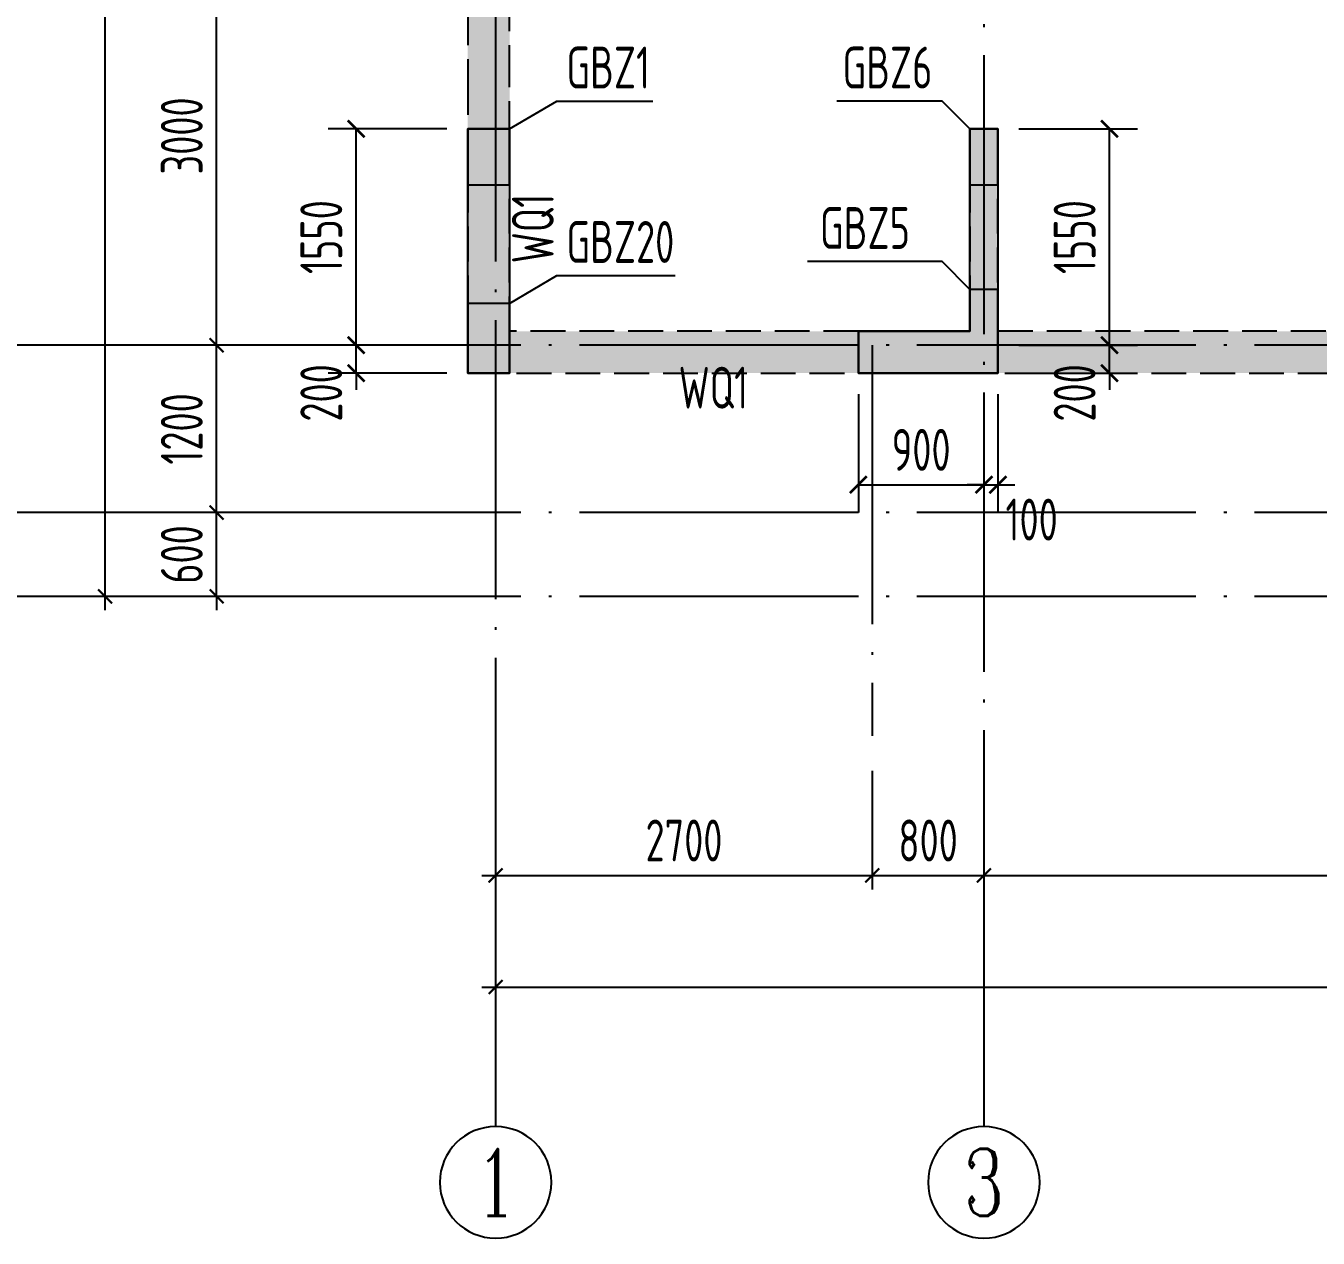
# Model space of a CAD drawing. Extents: x -668857 to 154266, y -275694 to 291306.
# Drawn here: x -343110 to -333847, y 198845 to 207534 of the extents above; entities that cross this region are included whole.
import ezdxf
from ezdxf.enums import TextEntityAlignment as Align

# ---------------------------------------------------------------- set-up
doc = ezdxf.new("R2010")
doc.units = 0
doc.header["$LTSCALE"] = 1000
doc.linetypes.add('DASH', pattern=[0.35, 0.25, -0.1])
doc.linetypes.add('DOTE', pattern=[2.42, 2, -0.2, 0.02, -0.2])
doc.layers.get('0').update_dxf_attribs({"linetype": 'CONTINUOUS'})
doc.layers.get('DEFPOINTS').update_dxf_attribs({"linetype": 'CONTINUOUS'})
for name, color, linetype in [('A-AXIS', 1, 'CONTINUOUS'), ('A-DOTE', 10, 'DOTE'), ('AXIS_NUM', 7, 'CONTINUOUS'), ('COLU_DE_TEXT', 7, 'CONTINUOUS'), ('LABEL', 1, 'CONTINUOUS'), ('S-Q墙填充', 252, 'CONTINUOUS'), ('S-Q墙实线', 6, 'CONTINUOUS'), ('S-Q墙标注', 3, 'CONTINUOUS'), ('S-Q墙虚线', 6, 'DASH'), ('S-X详图填充', 252, 'CONTINUOUS'), ('S-X详图实线', 4, 'CONTINUOUS'), ('S-Y一般标注', 3, 'CONTINUOUS')]:
    doc.layers.add(name, color=color, linetype=linetype)
doc.styles.add('TSSD_Axis', font='complex.shx', dxfattribs={"width": 0.7, "bigfont": 'hztxt.shx'})
doc.styles.add('TSSD_DIMENSION', font='Tssdeng.shx', dxfattribs={"width": 0.7, "bigfont": 'tssdchn.shx'})
doc.styles.add('TSSD_REIN', font='tssdeng.shx', dxfattribs={"width": 0.7, "height": 300, "bigfont": 'tssdchn.shx'})
doc.styles.add('结构文字', font='zstxt.shx', dxfattribs={"width": 0.7, "bigfont": 'zshz.shx'})
doc.dimstyles.new('STRUCK', dxfattribs={"dimtxt": 400, "dimasz": 121, "dimexe": 200, "dimexo": 150, "dimgap": 115, "dimtad": 1, "dimdec": 0, "dimdsep": 46, "dimtxsty": '结构文字', "dimblk": 'ARCHTICK', "dimcen": 400, "dimclrd": 3, "dimclre": 3, "dimclrt": 7, "dimadec": 0, "dimazin": 0, "dimtfac": 1, "dimtdec": 0, "dimtix": 1, "dimtmove": 2, "dimatfit": 3, "dimldrblk": '_DIMX', "dimfxl": 0, "dimtolj": 1, "dimtzin": 0, "dimarcsym": 0})
doc.dimstyles.new('TSSD_100_100', dxfattribs={"dimtxt": 300, "dimasz": 100, "dimexe": 100, "dimexo": 250, "dimgap": 100, "dimtad": 1, "dimdec": 0, "dimzin": 0, "dimdsep": 46, "dimtxsty": 'TSSD_DIMENSION', "dimblk": 'ARCHTICK', "dimcen": 0, "dimdle": 100, "dimclrt": 7, "dimadec": 0, "dimazin": 0, "dimtfac": 1, "dimtdec": 0, "dimtix": 1, "dimtmove": 2, "dimatfit": 3, "dimldrblk": 'ARCHTICK', "dimfxl": 0, "dimtolj": 1, "dimtzin": 0, "dimarcsym": 0})

# ---------------------------------------------------------------- blocks, each defined once
blk = doc.blocks.new('_ArchTick')
at = {"color": 0, "linetype": 'ByBlock', "const_width": 0.15}
blk.add_lwpolyline([(-0.5, -0.5), (0.5, 0.5)], dxfattribs=at)
blk = doc.blocks.new('*D100')
at = {"layer": 'DEFPOINTS', "color": 0}
for p in [(2600, 5200), (3600, 5200), (3600, 4600)]:
    blk.add_point(p, dxfattribs=at)
at = {"layer": 'S-Y一般标注', "color": 0, "lineweight": -2}
for p, q in [((2600, 5200), (2600, 5300)), ((3350, 5200), (2500, 5200)), ((2600, 4600), (2600, 5200)), ((3350, 4600), (2500, 4600)), ((2600, 4600), (2600, 4500))]:
    blk.add_line(p, q, dxfattribs=at)
at = {"layer": 'S-Y一般标注', "color": 0, "lineweight": -2, "xscale": 100, "yscale": 100, "zscale": 100}
for p, rotation in [((2600, 5200), 270), ((2600, 4600), 90)]:
    blk.add_blockref('_ArchTick', p, dxfattribs=dict(at, rotation=rotation))
at = {"layer": 'S-Y一般标注', "color": 7, "insert": (2350, 4900), "char_height": 300, "attachment_point": 5, "rotation": 90, "style": 'TSSD_DIMENSION'}
blk.add_mtext('\\A1;600', dxfattribs=at)
blk = doc.blocks.new('*D106')
at = {"layer": 'DEFPOINTS', "color": 0}
for p in [(1800, 20100), (3600, 20100), (3600, 4600)]:
    blk.add_point(p, dxfattribs=at)
at = {"layer": 'S-Y一般标注', "color": 0, "lineweight": -2}
for p, q in [((1800, 4500), (1800, 20200)), ((3350, 20100), (1700, 20100)), ((3350, 4600), (1700, 4600))]:
    blk.add_line(p, q, dxfattribs=at)
at = {"layer": 'S-Y一般标注', "color": 0, "lineweight": -2, "xscale": 100, "yscale": 100, "zscale": 100}
for p, rotation in [((1800, 20100), 90), ((1800, 4600), 270)]:
    blk.add_blockref('_ArchTick', p, dxfattribs=dict(at, rotation=rotation))
at = {"layer": 'S-Y一般标注', "color": 7, "insert": (1550, 12350), "char_height": 300, "attachment_point": 5, "rotation": 90, "style": 'TSSD_DIMENSION'}
blk.add_mtext('\\A1;15500', dxfattribs=at)
blk = doc.blocks.new('*D110')
at = {"layer": 'DEFPOINTS', "color": 0}
for p in [(2600, 6400), (3600, 6400), (3600, 5200)]:
    blk.add_point(p, dxfattribs=at)
at = {"layer": 'S-Y一般标注', "color": 0, "lineweight": -2}
for p, q in [((2600, 5100), (2600, 6500)), ((3350, 6400), (2500, 6400)), ((3350, 5200), (2500, 5200))]:
    blk.add_line(p, q, dxfattribs=at)
at = {"layer": 'S-Y一般标注', "color": 0, "lineweight": -2, "xscale": 100, "yscale": 100, "zscale": 100}
for p, rotation in [((2600, 6400), 90), ((2600, 5200), 270)]:
    blk.add_blockref('_ArchTick', p, dxfattribs=dict(at, rotation=rotation))
at = {"layer": 'S-Y一般标注', "color": 7, "insert": (2350, 5800), "char_height": 300, "attachment_point": 5, "rotation": 90, "style": 'TSSD_DIMENSION'}
blk.add_mtext('\\A1;1200', dxfattribs=at)
blk = doc.blocks.new('*D111')
at = {"layer": 'DEFPOINTS', "color": 0}
for p in [(2600, 9400), (3600, 9400), (3600, 6400)]:
    blk.add_point(p, dxfattribs=at)
at = {"layer": 'S-Y一般标注', "color": 0, "lineweight": -2}
for p, q in [((2600, 6300), (2600, 9500)), ((3350, 9400), (2500, 9400)), ((3350, 6400), (2500, 6400))]:
    blk.add_line(p, q, dxfattribs=at)
at = {"layer": 'S-Y一般标注', "color": 0, "lineweight": -2, "xscale": 100, "yscale": 100, "zscale": 100}
for p, rotation in [((2600, 9400), 90), ((2600, 6400), 270)]:
    blk.add_blockref('_ArchTick', p, dxfattribs=dict(at, rotation=rotation))
at = {"layer": 'S-Y一般标注', "color": 7, "insert": (2350, 7900), "char_height": 300, "attachment_point": 5, "rotation": 90, "style": 'TSSD_DIMENSION'}
blk.add_mtext('\\A1;3000', dxfattribs=at)
blk = doc.blocks.new('ts_axno')
at = {"color": 0, "linetype": 'ByBlock', "lineweight": -2}
blk.add_circle((0, 0), 0.5, dxfattribs=at)
at = {"color": 0, "linetype": 'ByBlock', "lineweight": -2, "style": 'TSSD_Axis', "width": 0.7}
blk.add_attdef('A', text='', height=0.6, dxfattribs=at).set_placement((0, 0), align=Align.MIDDLE_CENTER)
blk = doc.blocks.new('*D116')
at = {"layer": 'DEFPOINTS', "color": 0}
for p in [(7300, 3600), (8100, 3600), (8100, 2600)]:
    blk.add_point(p, dxfattribs=at)
at = {"layer": 'S-Y一般标注', "color": 0, "lineweight": -2}
for p, q in [((7300, 3350), (7300, 2500)), ((8100, 3350), (8100, 2500)), ((7200, 2600), (8200, 2600))]:
    blk.add_line(p, q, dxfattribs=at)
at = {"layer": 'S-Y一般标注', "color": 0, "lineweight": -2, "xscale": 100, "yscale": 100, "zscale": 100, "rotation": 180}
blk.add_blockref('_ArchTick', (7300, 2600), dxfattribs=at)
at = {"layer": 'S-Y一般标注', "color": 0, "lineweight": -2, "xscale": 100, "yscale": 100, "zscale": 100}
blk.add_blockref('_ArchTick', (8100, 2600), dxfattribs=at)
at = {"layer": 'S-Y一般标注', "color": 7, "insert": (7700, 2850), "char_height": 300, "attachment_point": 5, "style": 'TSSD_DIMENSION'}
blk.add_mtext('\\A1;800', dxfattribs=at)
blk = doc.blocks.new('*D117')
at = {"layer": 'DEFPOINTS', "color": 0}
for p in [(8100, 3600), (13900, 3600), (13900, 2600)]:
    blk.add_point(p, dxfattribs=at)
at = {"layer": 'S-Y一般标注', "color": 0, "lineweight": -2}
for p, q in [((8100, 3350), (8100, 2500)), ((13900, 3350), (13900, 2500)), ((8000, 2600), (14000, 2600))]:
    blk.add_line(p, q, dxfattribs=at)
at = {"layer": 'S-Y一般标注', "color": 0, "lineweight": -2, "xscale": 100, "yscale": 100, "zscale": 100, "rotation": 180}
blk.add_blockref('_ArchTick', (8100, 2600), dxfattribs=at)
at = {"layer": 'S-Y一般标注', "color": 0, "lineweight": -2, "xscale": 100, "yscale": 100, "zscale": 100}
blk.add_blockref('_ArchTick', (13900, 2600), dxfattribs=at)
at = {"layer": 'S-Y一般标注', "color": 7, "insert": (11000, 2850), "char_height": 300, "attachment_point": 5, "style": 'TSSD_DIMENSION'}
blk.add_mtext('\\A1;5800', dxfattribs=at)
blk = doc.blocks.new('*D128')
at = {"layer": 'DEFPOINTS', "color": 0}
for p in [(4600, 3600), (54600, 3600), (54600, 1800)]:
    blk.add_point(p, dxfattribs=at)
at = {"layer": 'S-Y一般标注', "color": 0, "lineweight": -2}
for p, q in [((4600, 3350), (4600, 1700)), ((54600, 3350), (54600, 1700)), ((4500, 1800), (54700, 1800))]:
    blk.add_line(p, q, dxfattribs=at)
at = {"layer": 'S-Y一般标注', "color": 0, "lineweight": -2, "xscale": 100, "yscale": 100, "zscale": 100, "rotation": 180}
blk.add_blockref('_ArchTick', (4600, 1800), dxfattribs=at)
at = {"layer": 'S-Y一般标注', "color": 0, "lineweight": -2, "xscale": 100, "yscale": 100, "zscale": 100}
blk.add_blockref('_ArchTick', (54600, 1800), dxfattribs=at)
at = {"layer": 'S-Y一般标注', "color": 7, "insert": (29600, 2050), "char_height": 300, "attachment_point": 5, "style": 'TSSD_DIMENSION'}
blk.add_mtext('\\A1;50000', dxfattribs=at)
blk = doc.blocks.new('*D130')
at = {"layer": 'DEFPOINTS', "color": 0}
for p in [(4600, 3600), (7300, 3600), (7300, 2600)]:
    blk.add_point(p, dxfattribs=at)
at = {"layer": 'S-Y一般标注', "color": 0, "lineweight": -2}
for p, q in [((4600, 3350), (4600, 2500)), ((7300, 3350), (7300, 2500)), ((4500, 2600), (7400, 2600))]:
    blk.add_line(p, q, dxfattribs=at)
at = {"layer": 'S-Y一般标注', "color": 0, "lineweight": -2, "xscale": 100, "yscale": 100, "zscale": 100, "rotation": 180}
blk.add_blockref('_ArchTick', (4600, 2600), dxfattribs=at)
at = {"layer": 'S-Y一般标注', "color": 0, "lineweight": -2, "xscale": 100, "yscale": 100, "zscale": 100}
blk.add_blockref('_ArchTick', (7300, 2600), dxfattribs=at)
at = {"layer": 'S-Y一般标注', "color": 7, "insert": (5950, 2850), "char_height": 300, "attachment_point": 5, "style": 'TSSD_DIMENSION'}
blk.add_mtext('\\A1;2700', dxfattribs=at)
blk = doc.blocks.new('*D531')
at = {"layer": 'DEFPOINTS', "color": 0}
for p in [(-340742.3, 205245.4), (-339942.3, 205245.4), (-339942.3, 205045.4)]:
    blk.add_point(p, dxfattribs=at)
at = {"layer": 'S-Q墙标注', "color": 3, "lineweight": -2}
for p, q in [((-340742.3, 205245.4), (-340742.3, 205366.4)), ((-340092.3, 205245.4), (-340942.3, 205245.4)), ((-340742.3, 205045.4), (-340742.3, 205245.4)), ((-340092.3, 205045.4), (-340942.3, 205045.4)), ((-340742.3, 205045.4), (-340742.3, 204924.4))]:
    blk.add_line(p, q, dxfattribs=at)
at = {"layer": 'S-Q墙标注', "color": 3, "lineweight": -2, "xscale": 121, "yscale": 121, "zscale": 121}
for p, rotation in [((-340742.3, 205245.4), 270), ((-340742.3, 205045.4), 90)]:
    blk.add_blockref('_ArchTick', p, dxfattribs=dict(at, rotation=rotation))
at = {"layer": 'S-Q墙标注', "color": 7, "insert": (-340992.3, 204903.5), "char_height": 300, "attachment_point": 5, "rotation": 90, "style": 'TSSD_REIN'}
blk.add_mtext('\\A1;200', dxfattribs=at)
blk = doc.blocks.new('_DIMX')
blk.add_line((-150, 0), (150, 0))
at = {"const_width": 50}
blk.add_lwpolyline([(-70, -70), (70, 70)], dxfattribs=at)
blk = doc.blocks.new('*D532')
at = {"layer": 'DEFPOINTS', "color": 0}
for p in [(-340742.3, 206795.4), (-339942.3, 206795.4), (-339942.3, 205245.4)]:
    blk.add_point(p, dxfattribs=at)
at = {"layer": 'S-Q墙标注', "color": 3, "lineweight": -2}
for p, q in [((-340092.3, 206795.4), (-340942.3, 206795.4)), ((-340742.3, 205245.4), (-340742.3, 206795.4)), ((-340092.3, 205245.4), (-340942.3, 205245.4))]:
    blk.add_line(p, q, dxfattribs=at)
at = {"layer": 'S-Q墙标注', "color": 3, "lineweight": -2, "xscale": 121, "yscale": 121, "zscale": 121}
for p, rotation in [((-340742.3, 206795.4), 90), ((-340742.3, 205245.4), 270)]:
    blk.add_blockref('_ArchTick', p, dxfattribs=dict(at, rotation=rotation))
at = {"layer": 'S-Q墙标注', "color": 7, "insert": (-340992.3, 206020.4), "char_height": 300, "attachment_point": 5, "rotation": 90, "style": 'TSSD_REIN'}
blk.add_mtext('\\A1;1550', dxfattribs=at)
blk = doc.blocks.new('*D535')
at = {"layer": 'DEFPOINTS', "color": 0}
for p in [(-336142.3, 205245.4), (-335342.3, 205245.4), (-336142.3, 205045.4)]:
    blk.add_point(p, dxfattribs=at)
at = {"layer": 'S-Q墙标注', "color": 3, "lineweight": -2}
for p, q in [((-335342.3, 205245.4), (-335342.3, 205366.4)), ((-335992.3, 205245.4), (-335142.3, 205245.4)), ((-335342.3, 205045.4), (-335342.3, 205245.4)), ((-335992.3, 205045.4), (-335142.3, 205045.4)), ((-335342.3, 205045.4), (-335342.3, 204924.4))]:
    blk.add_line(p, q, dxfattribs=at)
at = {"layer": 'S-Q墙标注', "color": 3, "lineweight": -2, "xscale": 121, "yscale": 121, "zscale": 121}
for p, rotation in [((-335342.3, 205245.4), 270), ((-335342.3, 205045.4), 90)]:
    blk.add_blockref('_ArchTick', p, dxfattribs=dict(at, rotation=rotation))
at = {"layer": 'S-Q墙标注', "color": 7, "insert": (-335592.3, 204903.5), "char_height": 300, "attachment_point": 5, "rotation": 90, "style": 'TSSD_REIN'}
blk.add_mtext('\\A1;200', dxfattribs=at)
blk = doc.blocks.new('*D536')
at = {"layer": 'DEFPOINTS', "color": 0}
for p in [(-336142.3, 206795.4), (-335342.3, 206795.4), (-336142.3, 205245.4)]:
    blk.add_point(p, dxfattribs=at)
at = {"layer": 'S-Q墙标注', "color": 3, "lineweight": -2}
for p, q in [((-335992.3, 206795.4), (-335142.3, 206795.4)), ((-335342.3, 205245.4), (-335342.3, 206795.4)), ((-335992.3, 205245.4), (-335142.3, 205245.4))]:
    blk.add_line(p, q, dxfattribs=at)
at = {"layer": 'S-Q墙标注', "color": 3, "lineweight": -2, "xscale": 121, "yscale": 121, "zscale": 121}
for p, rotation in [((-335342.3, 206795.4), 90), ((-335342.3, 205245.4), 270)]:
    blk.add_blockref('_ArchTick', p, dxfattribs=dict(at, rotation=rotation))
at = {"layer": 'S-Q墙标注', "color": 7, "insert": (-335592.3, 206020.4), "char_height": 300, "attachment_point": 5, "rotation": 90, "style": 'TSSD_REIN'}
blk.add_mtext('\\A1;1550', dxfattribs=at)
blk = doc.blocks.new('*D537')
at = {"layer": 'DEFPOINTS', "color": 0}
for p in [(-337142.3, 205045.4), (-336242.3, 205045.4), (-336242.3, 204245.4)]:
    blk.add_point(p, dxfattribs=at)
at = {"layer": 'S-Q墙标注', "color": 3, "lineweight": -2}
for p, q in [((-337142.3, 204895.4), (-337142.3, 204045.4)), ((-336242.3, 204895.4), (-336242.3, 204045.4)), ((-337142.3, 204245.4), (-336242.3, 204245.4))]:
    blk.add_line(p, q, dxfattribs=at)
at = {"layer": 'S-Q墙标注', "color": 3, "lineweight": -2, "xscale": 121, "yscale": 121, "zscale": 121, "rotation": 180}
blk.add_blockref('_ArchTick', (-337142.3, 204245.4), dxfattribs=at)
at = {"layer": 'S-Q墙标注', "color": 3, "lineweight": -2, "xscale": 121, "yscale": 121, "zscale": 121}
blk.add_blockref('_ArchTick', (-336242.3, 204245.4), dxfattribs=at)
at = {"layer": 'S-Q墙标注', "color": 7, "insert": (-336692.3, 204495.4), "char_height": 300, "attachment_point": 5, "style": 'TSSD_REIN'}
blk.add_mtext('\\A1;900', dxfattribs=at)
blk = doc.blocks.new('*D538')
at = {"layer": 'DEFPOINTS', "color": 0}
for p in [(-336242.3, 205045.4), (-336142.3, 205045.4), (-336142.3, 204245.4)]:
    blk.add_point(p, dxfattribs=at)
at = {"layer": 'S-Q墙标注', "color": 3, "lineweight": -2}
for p, q in [((-336242.3, 204895.4), (-336242.3, 204045.4)), ((-336142.3, 204895.4), (-336142.3, 204045.4)), ((-336242.3, 204245.4), (-336363.3, 204245.4)), ((-336242.3, 204245.4), (-336142.3, 204245.4)), ((-336142.3, 204245.4), (-336021.3, 204245.4))]:
    blk.add_line(p, q, dxfattribs=at)
at = {"layer": 'S-Q墙标注', "color": 3, "lineweight": -2, "xscale": 121, "yscale": 121, "zscale": 121}
blk.add_blockref('_ArchTick', (-336242.3, 204245.4), dxfattribs=at)
at = {"layer": 'S-Q墙标注', "color": 3, "lineweight": -2, "xscale": 121, "yscale": 121, "zscale": 121, "rotation": 180}
blk.add_blockref('_ArchTick', (-336142.3, 204245.4), dxfattribs=at)
at = {"layer": 'S-Q墙标注', "color": 7, "insert": (-335900.4, 203995.4), "char_height": 300, "attachment_point": 5, "style": 'TSSD_REIN'}
blk.add_mtext('\\A1;100', dxfattribs=at)
blk = doc.blocks.new('20210726.16350016')
at = {"layer": 'A-AXIS'}
for p, q in [((3600, 6400), (800, 6400)), ((3600, 5200), (800, 5200)), ((3600, 4600), (800, 4600)), ((4600, 3600), (4600, 800)), ((8100, 3600), (8100, 800))]:
    blk.add_line(p, q, dxfattribs=at)
at = {"layer": 'A-DOTE'}
for p, q in [((4600, 21100), (4600, 3600)), ((8100, 10900), (8100, 3600)), ((55600, 6400), (3600, 6400)), ((7300, 6400), (7300, 3600)), ((55600, 5200), (3600, 5200)), ((55600, 4600), (3600, 4600))]:
    blk.add_line(p, q, dxfattribs=at)
at = {"layer": 'A-AXIS'}
ref = blk.add_blockref('ts_axno', (4600, 400), dxfattribs=dict(at, xscale=-800, yscale=800, zscale=800, rotation=180))
ref.add_attrib('1', '1', dxfattribs={"layer": 'AXIS_NUM', "height": 480, "style": 'TSSD_Axis', "width": 0.7}).set_placement((4600, 400), align=Align.MIDDLE_CENTER)
ref = blk.add_blockref('ts_axno', (8100, 400), dxfattribs=dict(at, xscale=-800, yscale=800, zscale=800, rotation=180))
ref.add_attrib('2', '3', dxfattribs={"layer": 'AXIS_NUM', "height": 480, "style": 'TSSD_Axis', "width": 0.7}).set_placement((8100, 400), align=Align.MIDDLE_CENTER)
at = {"layer": 'S-Y一般标注'}
for base, p1, p2, picture, middle in [((1800, 20100), (3600, 4600), (3600, 20100), '*D106', (1550, 12350)), ((2600, 9400), (3600, 6400), (3600, 9400), '*D111', (2350, 7900)), ((2600, 6400), (3600, 5200), (3600, 6400), '*D110', (2350, 5800)), ((2600, 5200), (3600, 4600), (3600, 5200), '*D100', (2350, 4900))]:
    dim = blk.add_linear_dim(base=base, p1=p1, p2=p2, angle=90, dimstyle='TSSD_100_100', dxfattribs=at)
    dim.commit()
    dim.dimension.update_dxf_attribs({"geometry": picture, "text_midpoint": middle})
for base, p1, p2, picture, middle in [((54600, 1800), (4600, 3600), (54600, 3600), '*D128', (29600, 2050)), ((7300, 2600), (4600, 3600), (7300, 3600), '*D130', (5950, 2850)), ((8100, 2600), (7300, 3600), (8100, 3600), '*D116', (7700, 2850)), ((13900, 2600), (8100, 3600), (13900, 3600), '*D117', (11000, 2850))]:
    dim = blk.add_linear_dim(base=base, p1=p1, p2=p2, dimstyle='TSSD_100_100', dxfattribs=at)
    dim.commit()
    dim.dimension.update_dxf_attribs({"geometry": picture, "text_midpoint": middle})

msp = doc.modelspace()

# ---------------------------------------------------------------- hatches: boundary and pattern name
at = {"layer": 'S-Q墙填充', "ltscale": 0.5}
h = msp.add_hatch(dxfattribs=at)
h.set_pattern_fill('ARMORED', color=252, scale=30, style=0)
h.set_pattern_definition([(50, (-388806.07, 175277.25), (215.17805, -18.82564), [22.5, -247.5]), (355, (-388806.07, 175277.25), (-41.6254, 225.65764), [18, -198]), (100.4514, (-388788.14, 175275.68), (173.5528, 206.83186), [19.12206, -210.34263]), (46.1842, (-388806.07, 175337.25), (320.1723, -49.6557), [33.75, -371.25]), (96.6356, (-388779.4, 175333.12), (280.3988, 292.2354), [28.6831, -315.5139]), (351.1842, (-388806.07, 175337.25), (280.3986, 292.2356), [27, -297]), (21, (-388776.07, 175322.25), (179.07212, -120.78567), [22.5, -247.5]), (326, (-388776.07, 175322.25), (72.9946, 217.545), [18, -198]), (71.4514, (-388761.15, 175312.19), (252.0668, 96.75915), [19.12206, -210.34263]), (37.5, (-388806.07, 175277.25), (3.647957, 99.868156), [0, -195.6, 0, -201, 0, -198.75]), (7.5, (-388806.07, 175277.25), (78.92086, 118.32351), [0, -114.6, 0, -191.1, 0, -75.75]), (327.5, (-388872.97, 175277.25), (160.14673, -6.76646), [0, -75, 0, -234, 0, -310.5]), (317.5, (-388902.97, 175277.25), (174.95585, 30.0315), [0, -97.5, 0, -155.4, 0, -220.5]), (45, (-388806.07, 175277.25), (-106.06602, 106.06602), [])])
h.paths.add_polyline_path([(-297742.24, 214545.39), (-298392.15, 214545.39), (-300042.22, 214545.4), (-300642.44, 214545.39), (-300642.58, 214795.4), (-303842.17, 214795.4), (-303842.26, 214545.39), (-304442.18, 214545.4), (-306042.41, 214545.39), (-306742.33, 214545.39), (-306742.33, 213545.39), (-306742.33, 212745.39), (-319442.34, 212745.39), (-319892.34, 212745.39), (-320792.42, 212745.39), (-321242.33, 212745.39), (-322742.33, 212745.39), (-322742.33, 213545.39), (-322742.33, 214545.39), (-323392.24, 214545.39), (-325042.72, 214545.4), (-325642.33, 214545.39), (-325642.33, 214795.39), (-328842.33, 214795.39), (-328842.33, 214545.39), (-329442.45, 214545.4), (-331042.41, 214545.39), (-331742.33, 214545.39), (-331742.33, 213545.39), (-331742.33, 212745.39), (-339942.33, 212745.39), (-339942.33, 209745.4), (-339942.32, 207145.39), (-339942.32, 205045.39), (-337142.31, 205045.39), (-330642.27, 205045.39), (-330642.32, 203845.39), (-329592.33, 203845.39), (-327242.31, 203845.39), (-324692.33, 203845.39), (-323842.33, 203845.39), (-323842.38, 205045.27), (-318242.34, 205045.39), (-317342.34, 205045.39), (-314742.34, 205045.39), (-312142.31, 205045.39), (-311242.32, 205045.39), (-305642.31, 205045.39), (-305642.31, 203845.39), (-304592.33, 203845.39), (-302242.34, 203845.39), (-299892.33, 203845.39), (-298842.34, 203845.39), (-298842.34, 205045.39), (-293242.34, 205045.39), (-292342.34, 205045.39), (-289542.34, 205045.39), (-289542.34, 212745.39), (-291142.42, 212745.39), (-291542.34, 212745.39), (-294442.32, 212745.39), (-294892.32, 212745.39), (-295792.42, 212745.39), (-296242.34, 212745.39), (-297742.24, 212745.39), (-297742.24, 213545.39)])
h.paths.add_polyline_path([(-339642.33, 209645.4), (-338942.32, 209645.4), (-338942.32, 209845.4), (-339642.33, 209845.4), (-339642.33, 212445.39), (-339242.33, 212445.39), (-338342.23, 212445.39), (-338042.32, 212445.39), (-338042.3, 211795.39), (-337842.3, 211795.39), (-337842.32, 212445.39), (-335142.32, 212445.39), (-335142.32, 209645.4), (-334942.32, 209645.4), (-334942.32, 212445.39), (-334592.32, 212445.39), (-333692.23, 212445.39), (-333342.32, 212445.39), (-333342.32, 211645.39), (-333142.32, 211645.39), (-333142.32, 212445.39), (-331442.33, 212445.39), (-331442.33, 213545.39), (-331442.33, 214245.39), (-331042.41, 214245.39), (-329442.45, 214245.4), (-328742.33, 214245.39), (-328742.33, 213045.39), (-328542.33, 213045.39), (-328542.33, 214345.39), (-328542.33, 214495.39), (-325942.33, 214495.39), (-325942.33, 214345.39), (-325942.33, 213045.39), (-325742.33, 213045.39), (-325742.33, 214245.39), (-325042.72, 214245.4), (-323392.24, 214245.39), (-323042.33, 214245.39), (-323042.33, 213545.39), (-323042.33, 212445.39), (-321342.33, 212445.39), (-321342.33, 211645.39), (-321142.33, 211645.39), (-321142.33, 212445.39), (-320792.42, 212445.39), (-319892.34, 212445.39), (-319542.34, 212445.39), (-319542.34, 209645.4), (-319342.34, 209645.4), (-319342.34, 212445.39), (-316642.34, 212445.39), (-316642.34, 209645.4), (-316442.34, 209645.4), (-316442.34, 212445.39), (-316142.42, 212445.39), (-315142.33, 212445.39), (-314842.33, 212445.39), (-314842.34, 212445.39), (-314642.34, 212445.39), (-314642.33, 212445.39), (-314342.33, 212445.39), (-313342.23, 212445.39), (-313042.32, 212445.39), (-313042.32, 209645.2), (-312842.32, 209645.2), (-312842.32, 212445.39), (-310142.33, 212445.39), (-310142.33, 209645.4), (-309942.33, 209645.4), (-309942.33, 212445.39), (-309592.33, 212445.39), (-308692.23, 212445.39), (-308342.33, 212445.39), (-308342.33, 211645.4), (-308142.33, 211645.4), (-308142.33, 212445.39), (-306442.33, 212445.39), (-306442.33, 213545.39), (-306442.33, 214245.39), (-306042.41, 214245.39), (-304442.18, 214245.4), (-303742.33, 214245.39), (-303742.33, 213045.39), (-303542.33, 213045.39), (-303542.33, 214495.4), (-300942.33, 214495.4), (-300942.33, 213045.39), (-300742.33, 213045.39), (-300742.33, 214245.39), (-300042.22, 214245.4), (-298392.15, 214245.39), (-298042.24, 214245.39), (-298042.24, 213545.39), (-298042.24, 212445.39), (-296342.34, 212445.39), (-296342.34, 211645.39), (-296142.34, 211645.39), (-296142.34, 212445.39), (-295792.42, 212445.39), (-294892.32, 212445.39), (-294542.32, 212445.39), (-294542.32, 209645.4), (-294342.32, 209645.4), (-294342.32, 212445.39), (-291642.34, 212445.39), (-291642.34, 211795.42), (-291442.34, 211795.42), (-291442.34, 212445.39), (-291142.42, 212445.39), (-290242.32, 212445.39), (-289842.33, 212445.39), (-289842.33, 209845.4), (-290542.33, 209845.4), (-290542.33, 209645.4), (-289842.33, 209645.4), (-289842.34, 207145.39), (-289842.34, 205345.39), (-292342.34, 205345.39), (-293142.34, 205345.39), (-293142.34, 206795.39), (-293342.34, 206795.39), (-293342.34, 205345.39), (-298842.34, 205345.39), (-298842.34, 205595.39), (-299142.34, 205595.39), (-299142.34, 205245.39), (-299142.34, 204145.39), (-299892.33, 204145.39), (-302242.34, 204145.39), (-304592.33, 204145.39), (-305342.31, 204145.39), (-305342.31, 205245.39), (-305342.31, 205595.39), (-305642.31, 205595.39), (-305642.31, 205345.39), (-311142.32, 205345.39), (-311142.32, 206795.39), (-311342.32, 206795.39), (-311342.32, 205345.39), (-312142.31, 205345.39), (-314742.34, 205345.39), (-317342.34, 205345.39), (-318142.34, 205345.39), (-318142.34, 206795.39), (-318342.34, 206795.39), (-318342.34, 205345.39), (-323842.33, 205345.27), (-323842.3, 205595.37), (-324142.34, 205595.4), (-324142.39, 205245.27), (-324142.34, 204145.39), (-324692.33, 204145.39), (-327242.31, 204145.39), (-329592.33, 204145.39), (-330342.31, 204145.39), (-330342.27, 205245.27), (-330342.31, 205595.4), (-330642.32, 205595.37), (-330642.28, 205345.27), (-336142.32, 205345.39), (-336142.32, 206795.39), (-336342.32, 206795.39), (-336342.32, 205345.39), (-337142.31, 205345.39), (-339642.32, 205345.39), (-339642.32, 207145.39)], flags=16)
at = {"layer": 'S-X详图填充'}
h = msp.add_hatch(color=256, dxfattribs=at)
h.dxf.hatch_style = 1
h.paths.add_polyline_path([(-339942.31, 206395.42), (-339642.31, 206395.42), (-339642.31, 206795.42), (-339942.3, 206795.42)])
h = msp.add_hatch(color=256, dxfattribs=at)
h.dxf.hatch_style = 1
h.paths.add_polyline_path([(-336342.34, 206395.42), (-336142.34, 206395.42), (-336142.34, 206795.42), (-336342.34, 206795.42)])
h = msp.add_hatch(color=256, dxfattribs=at)
h.dxf.hatch_style = 1
h.paths.add_polyline_path([(-336142.34, 205645.42), (-336342.34, 205645.42), (-336342.3, 205345.39), (-337142.31, 205345.39), (-337142.31, 205045.39), (-336142.3, 205045.39)])
h = msp.add_hatch(color=256, dxfattribs=at)
h.dxf.hatch_style = 1
h.paths.add_polyline_path([(-339942.3, 205545.42), (-339942.3, 205045.4), (-339642.3, 205045.4), (-339642.3, 205545.42)])

# ---------------------------------------------------------------- linework, layer by layer
at = {"layer": 'LABEL'}
for points in [[(-339642.31, 206795.42), (-339303.23, 206995.42), (-338615.89, 206995.42)], [(-336342.31, 206795.42), (-336542.31, 206995.42), (-337295.94, 206995.42)], [(-336342.31, 205645.42), (-336542.31, 205845.42), (-337505.94, 205845.42)], [(-339642.31, 205545.42), (-339303.23, 205745.42), (-338456.62, 205745.42)]]:
    msp.add_lwpolyline(points, dxfattribs=at)
at = {"layer": 'S-Q墙实线', "ltscale": 0.5}
for points in [[(-339942.31, 205045.4), (-339942.3, 206795.39), (-339642.31, 206795.39), (-339642.31, 205045.4), (-339942.31, 205045.4)], [(-336142.33, 206795.39), (-336142.33, 205045.39), (-337142.34, 205045.39), (-337142.34, 205345.39), (-336342.33, 205345.39), (-336342.33, 206795.39), (-336142.33, 206795.39)]]:
    msp.add_lwpolyline(points, dxfattribs=at)
at = {"layer": 'S-Q墙虚线', "color": 6}
for points in [[(-331742.33, 212745.39), (-339942.33, 212745.39), (-339942.33, 209745.4), (-339942.32, 207145.39), (-339942.32, 205045.39), (-337142.31, 205045.39), (-330642.27, 205045.39)], [(-330642.28, 205345.27), (-336142.32, 205345.39), (-336142.32, 206795.39), (-336342.32, 206795.39), (-336342.32, 205345.39), (-337142.31, 205345.39), (-339642.32, 205345.39), (-339642.32, 207145.39), (-339642.33, 209645.4), (-338942.32, 209645.4), (-338942.32, 209845.4), (-339642.33, 209845.4), (-339642.33, 212445.39), (-339242.33, 212445.39), (-338342.23, 212445.39)]]:
    msp.add_lwpolyline(points, dxfattribs=at)
at = {"layer": 'S-X详图实线'}
for points in [[(-339942.31, 206395.42), (-339642.31, 206395.42), (-339642.31, 206795.42), (-339942.3, 206795.42), (-339942.31, 206395.42)], [(-336342.34, 206395.42), (-336142.34, 206395.42), (-336142.34, 206795.42), (-336342.34, 206795.42), (-336342.34, 206395.42)], [(-336142.34, 205645.42), (-336342.34, 205645.42), (-336342.3, 205345.39), (-337142.31, 205345.39), (-337142.31, 205045.39), (-336142.3, 205045.39), (-336142.34, 205645.42)], [(-339642.3, 205545.42), (-339942.3, 205545.42), (-339942.3, 205045.4), (-339642.3, 205045.4), (-339642.3, 205545.42)]]:
    msp.add_lwpolyline(points, close=True, dxfattribs=at)

# ---------------------------------------------------------------- block references
at = {"layer": 'A-DOTE'}
msp.add_blockref('20210726.16350016', (-344342.33, 198845.35), dxfattribs=at)

# ---------------------------------------------------------------- texts
at = {"layer": 'COLU_DE_TEXT', "style": 'TSSD_REIN', "width": 0.7}
for s, p in [('GBZ1', (-339235.17, 206995.42)), ('GBZ6', (-337256.16, 206995.42)), ('GBZ5', (-337417.7, 205845.42)), ('GBZ20', (-339235.17, 205745.42))]:
    msp.add_text(s, height=300, dxfattribs=at).set_placement(p, align=Align.BOTTOM_LEFT)
at = {"layer": 'S-Q墙标注', "style": 'TSSD_REIN', "width": 0.7}
msp.add_text('WQ1', height=300, rotation=89.999998, dxfattribs=at).set_placement((-339236.01, 206081.45), align=Align.BOTTOM_CENTER)
msp.add_text('WQ1', height=300, dxfattribs=at).set_placement((-338182.03, 204701.09), align=Align.BOTTOM_CENTER)

# ---------------------------------------------------------------- dimensions: what is measured, and where the dimension line sits
at = {"layer": 'S-Q墙标注'}
for base, p1, p2, picture, middle in [((-340742.3, 206795.35), (-339942.3, 205245.39), (-339942.3, 206795.35), '*D532', (-340992.3, 206020.37)), ((-335342.31, 206795.39), (-336142.31, 205245.39), (-336142.31, 206795.39), '*D536', (-335592.31, 206020.39))]:
    dim = msp.add_linear_dim(base=base, p1=p1, p2=p2, angle=90, dimstyle='STRUCK', override={"dimtxt": 300, "dimgap": 100, "dimtxsty": 'TSSD_REIN'}, dxfattribs=at)
    dim.commit()
    dim.dimension.update_dxf_attribs({"geometry": picture, "text_midpoint": middle})
for base, p1, p2, picture, middle in [((-340742.3, 205245.39), (-339942.3, 205045.39), (-339942.3, 205245.39), '*D531', (-340992.3, 204903.47)), ((-335342.31, 205245.39), (-336142.31, 205045.39), (-336142.31, 205245.39), '*D535', (-335592.31, 204903.47))]:
    dim = msp.add_linear_dim(base=base, p1=p1, p2=p2, angle=90, dimstyle='STRUCK', override={"dimtxt": 300, "dimgap": 100, "dimtxsty": 'TSSD_REIN'}, dxfattribs=at)
    dim.commit()
    dim.dimension.update_dxf_attribs({"geometry": picture, "text_midpoint": middle, "dimtype": 160})
dim = msp.add_linear_dim(base=(-336242.35, 204245.39), p1=(-337142.34, 205045.39), p2=(-336242.35, 205045.39), dimstyle='STRUCK', override={"dimtxt": 300, "dimgap": 100, "dimtxsty": 'TSSD_REIN'}, dxfattribs=at)
dim.commit()
dim.dimension.update_dxf_attribs({"geometry": '*D537', "text_midpoint": (-336692.34, 204495.39)})
dim = msp.add_linear_dim(base=(-336142.34, 204245.39), p1=(-336242.35, 205045.39), p2=(-336142.34, 205045.39), dimstyle='STRUCK', override={"dimtxt": 300, "dimgap": 100, "dimtxsty": 'TSSD_REIN'}, dxfattribs=at)
dim.commit()
dim.dimension.update_dxf_attribs({"geometry": '*D538', "text_midpoint": (-335900.42, 203995.39), "dimtype": 160})

doc.saveas('drawing.dxf')
